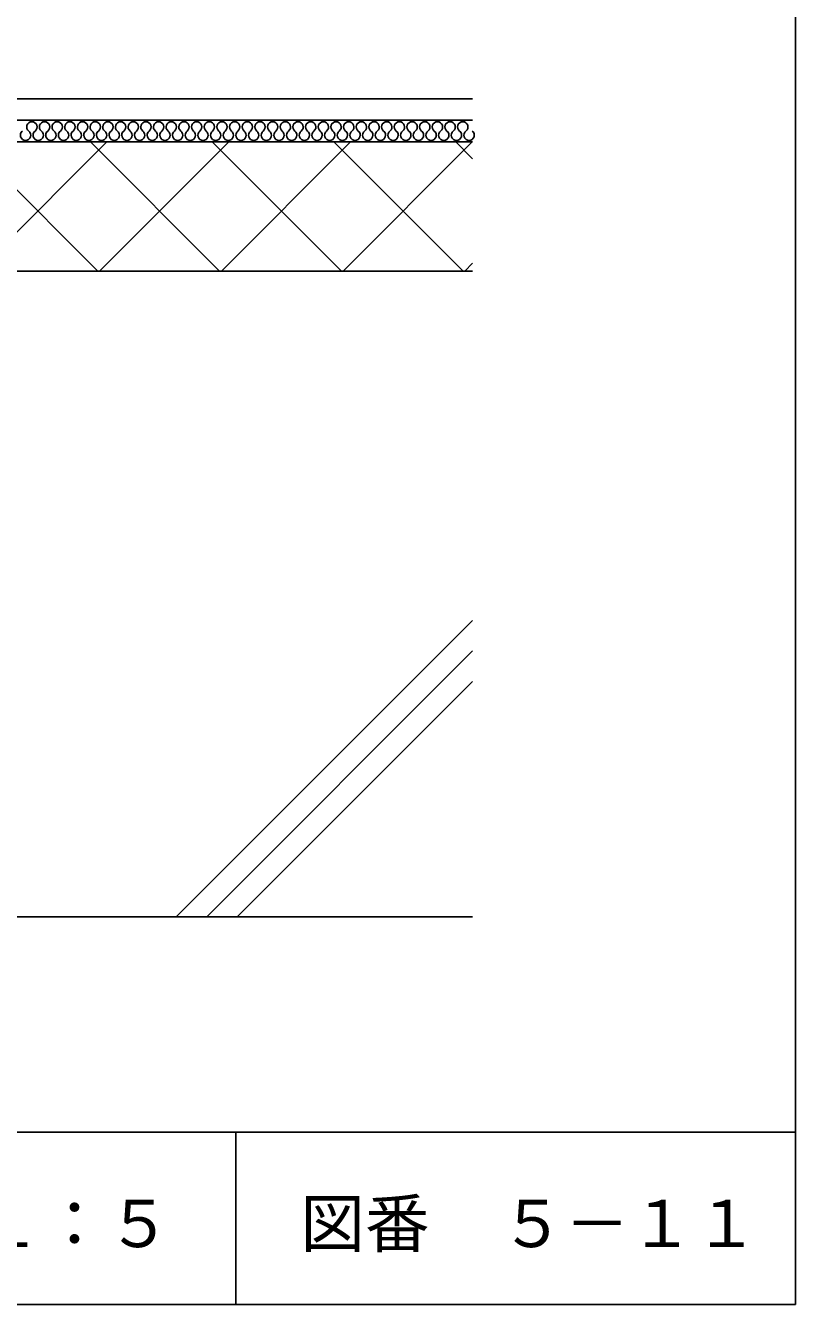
# Model space of a CAD drawing. Units: millimetres, scale not verified. Extents: x -351 to 449, y -606 to 624.
# Drawn here: x 270.3 to 449.2, y -606.1 to -309.1 of the extents above; entities that cross this region are included whole.
import ezdxf
from ezdxf.enums import TextEntityAlignment as Align

# ---------------------------------------------------------------- set-up
doc = ezdxf.new("R2010")
doc.units = ezdxf.units.MM
doc.header["$LTSCALE"] = 5
for name, color, linetype in [('2-2_in line', 7, 'Continuous'), ('2-3', 3, 'Continuous'), ('2-4_out line', 2, 'Continuous'), ('2-D_ハッチ他', 4, 'Continuous'), ('2-E_con他', 4, 'Continuous'), ('F-2', 7, 'Continuous'), ('F-5', 6, 'Continuous'), ('F-7', 1, 'Continuous'), ('F-A', 7, 'Continuous')]:
    doc.layers.add(name, color=color, linetype=linetype)
doc.styles.add('HG丸ｺﾞｼｯｸM-PRO', font='')
doc.styles.get('HG丸ｺﾞｼｯｸM-PRO').set_extended_font_data('HG丸ｺﾞｼｯｸM-PRO')

msp = doc.modelspace()

# ---------------------------------------------------------------- linework, layer by layer
at = {"layer": '2-2_in line'}
for p, q in [((28.625, -331.088), (374.162, -331.088)), ((28.625, -336.088), (374.162, -336.088)), ((-275.838, -366.088), (374.162, -366.088))]:
    msp.add_line(p, q, dxfattribs=at)
at = {"layer": '2-3'}
msp.add_line((-275.838, -516.088), (374.162, -516.088), dxfattribs=at)
at = {"layer": '2-4_out line'}
msp.add_line((106.25, -326.088), (374.162, -326.088), dxfattribs=at)
at = {"layer": '2-D_ハッチ他'}
for p, q in [((257.11, -336.088), (287.11, -366.088)), ((259.231, -366.088), (289.231, -336.088)), ((285.394, -336.088), (315.394, -366.088)), ((287.515, -366.088), (317.515, -336.088)), ((313.679, -336.088), (343.679, -366.088)), ((315.799, -366.088), (345.799, -336.088)), ((341.963, -336.088), (371.963, -366.088)), ((344.084, -366.088), (374.084, -336.088)), ((370.247, -336.088), (374.162, -340.003)), ((372.368, -366.088), (374.162, -364.293))]:
    msp.add_line(p, q, dxfattribs=at)
for centre, start, end in [((271.789, -332.629), 307.52351, 232.47649), ((274.733, -332.629), 307.52351, 232.47649), ((277.677, -332.629), 307.52351, 232.47649), ((280.621, -332.629), 307.52351, 232.47649), ((283.565, -332.629), 307.52351, 232.47649), ((286.509, -332.629), 307.52351, 232.47649), ((289.453, -332.629), 307.52351, 232.47649), ((292.397, -332.629), 307.52351, 232.47649), ((295.341, -332.629), 307.52351, 232.47649), ((298.284, -332.629), 307.52351, 232.47649), ((301.228, -332.629), 307.52351, 232.47649), ((304.172, -332.629), 307.52351, 232.47649), ((307.116, -332.629), 307.52351, 232.47649), ((310.06, -332.629), 307.52351, 232.47649), ((313.004, -332.629), 307.52351, 232.47649), ((315.948, -332.629), 307.52351, 232.47649), ((318.892, -332.629), 307.52351, 232.47649), ((321.836, -332.629), 307.52351, 232.47649), ((324.78, -332.629), 307.52351, 232.47649), ((327.724, -332.629), 307.52351, 232.47649), ((330.668, -332.629), 307.52351, 232.47649), ((333.612, -332.629), 307.52351, 232.47649), ((336.555, -332.629), 307.52351, 232.47649), ((339.499, -332.629), 307.52351, 232.47649), ((342.443, -332.629), 307.52351, 232.47649), ((345.387, -332.629), 307.52351, 232.47649), ((348.331, -332.629), 307.52351, 232.47649), ((351.275, -332.629), 307.52351, 232.47649), ((354.219, -332.629), 307.52351, 232.47649), ((357.163, -332.629), 307.52351, 232.47649), ((360.107, -332.629), 307.52351, 232.47649), ((363.051, -332.629), 307.52351, 232.47649), ((365.995, -332.629), 307.52351, 232.47649), ((368.939, -332.629), 307.52351, 232.47649), ((371.882, -332.629), 307.52351, 232.47649), ((270.317, -334.546), 127.52351, 52.47649), ((273.261, -334.546), 127.52351, 52.47649), ((276.205, -334.546), 127.52351, 52.47649), ((279.149, -334.546), 127.52351, 52.47649), ((282.093, -334.546), 127.52351, 52.47649), ((285.037, -334.546), 127.52351, 52.47649), ((287.981, -334.546), 127.52351, 52.47649), ((290.925, -334.546), 127.52351, 52.47649), ((293.869, -334.546), 127.52351, 52.47649), ((296.813, -334.546), 127.52351, 52.47649), ((299.756, -334.546), 127.52351, 52.47649), ((302.7, -334.546), 127.52351, 52.47649), ((305.644, -334.546), 127.52351, 52.47649), ((308.588, -334.546), 127.52351, 52.47649), ((311.532, -334.546), 127.52351, 52.47649), ((314.476, -334.546), 127.52351, 52.47649), ((317.42, -334.546), 127.52351, 52.47649), ((320.364, -334.546), 127.52351, 52.47649), ((323.308, -334.546), 127.52351, 52.47649), ((326.252, -334.546), 127.52351, 52.47649), ((329.196, -334.546), 127.52351, 52.47649), ((332.14, -334.546), 127.52351, 52.47649), ((335.083, -334.546), 127.52351, 52.47649), ((338.027, -334.546), 127.52351, 52.47649), ((340.971, -334.546), 127.52351, 52.47649), ((343.915, -334.546), 127.52351, 52.47649), ((346.859, -334.546), 127.52351, 52.47649), ((349.803, -334.546), 127.52351, 52.47649), ((352.747, -334.546), 127.52351, 52.47649), ((355.691, -334.546), 127.52351, 52.47649), ((358.635, -334.546), 127.52351, 52.47649), ((361.579, -334.546), 127.52351, 52.47649), ((364.523, -334.546), 127.52351, 52.47649), ((367.467, -334.546), 127.52351, 52.47649), ((370.411, -334.546), 127.52351, 52.47649), ((373.354, -334.546), 127.52351, 52.47649)]:
    msp.add_arc(centre, 1.208, start, end, dxfattribs=at)
at = {"layer": '2-E_con他'}
for p, q in [((305.333, -516.088), (374.162, -447.258)), ((312.404, -516.088), (374.162, -454.329)), ((319.475, -516.088), (374.162, -461.4))]:
    msp.add_line(p, q, dxfattribs=at)
at = {"layer": 'F-2'}
msp.add_line((319.162, -566.088), (319.162, -606.088), dxfattribs=at)
at = {"layer": 'F-5'}
msp.add_line((-350.838, -566.088), (449.162, -566.088), dxfattribs=at)
at = {"layer": 'F-7'}
for p in [(449.162, -16.088), (-350.838, -606.088)]:
    msp.add_line(p, (449.162, -606.088), dxfattribs=at)

# ---------------------------------------------------------------- texts
at = {"layer": 'F-A', "style": 'HG丸ｺﾞｼｯｸM-PRO'}
for s, p in [('Ｓ＝１：５', (229.162, -596.088)), ('図番', (334.162, -596.088)), ('５－１１', (380.58, -596.088))]:
    msp.add_text(s, height=11, dxfattribs=at).set_placement(p, align=Align.BOTTOM_LEFT)

doc.saveas('drawing.dxf')
